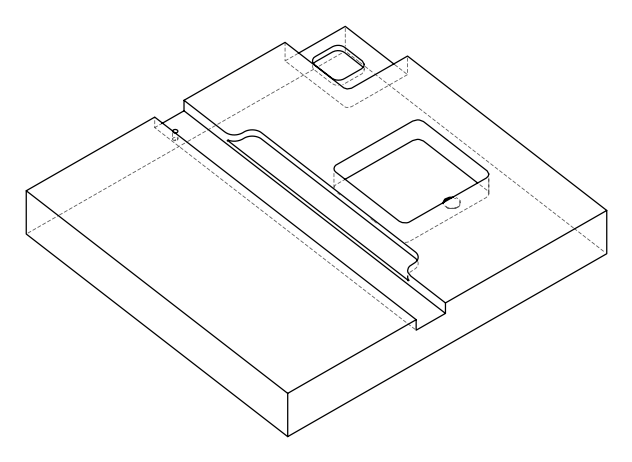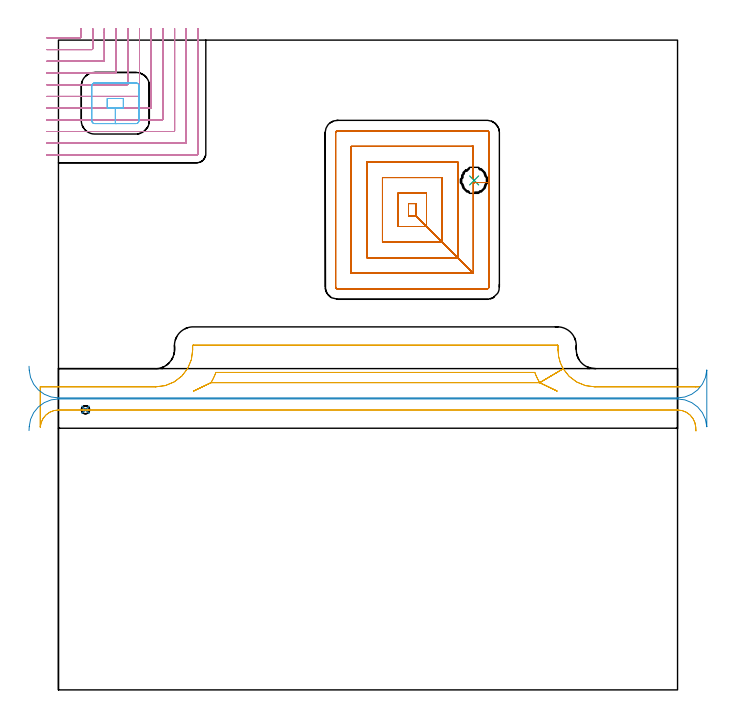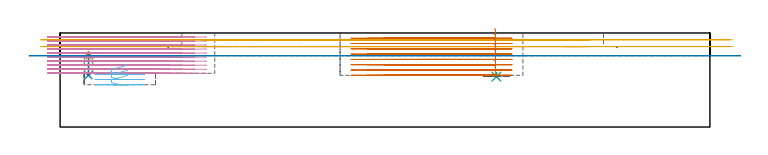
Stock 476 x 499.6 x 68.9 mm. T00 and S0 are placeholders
(PLAN: 8 operations, 6 tool changes, 67.2 min)
(1 SPOT_DRILL | STEP1POCKET | NXT0321_9005460120000 | 0.03 min | 1752 mm3)
(2 DRILL_BLIND_HOLE_INTO_CENTER | STEP1POCKET | UGT0301_185 | 0.07 min | 413 mm3)
(3 INDEXABLE_INSERT_DRILL_BLIND_HOLE_FROM_SOLID | STEP1POCKET_1 | NXT0302_010 | 0.02 min | 9469 mm3)
(4 MILL_CORNER_NOTCH_RECTANGULAR | CORNER_NOTCH_RECTANGULAR | NXT0201_011 | Follow Part, ap 3, ae 75% | 30.01 min | 314849 mm3)
(5 MILL_OPEN_POCKET | POCKET_OPEN | UGT0201_006 | Follow Part, ap 7, ae 75% | 6.89 min | 316081 mm3)
(6 MILL_RECTANGULAR_POCKET | POCKET_RECTANGULAR_STRAIGHT | UGT0201_008 | Follow Part, ap 4, ae 75% | 1.43 min | 20028 mm3)
(7 MILL_RECTANGULAR_POCKET_1 | POCKET_RECTANGULAR_STRAIGHT_1 | UGT0201_008 | Follow Part, ap 4, ae 75% | 26.44 min | 559610 mm3)
(8 MILL_RECTANGULAR_SLOT | SLOT_RECTANGULAR | UGT0201_009 | Follow Part, ap 11.25, ae 75% | 2.29 min | 145444 mm3)
(TOOL NXT0321_9005460120000 | NC Spot Drill, 142deg, 12mm, Carbide, Uncoated | D12 PA142 FL30 Z2)
(TOOL UGT0301_185 | Twist Drill 6.3 mm | D6.3 PA118 FL61 Z2)
(TOOL NXT0302_010 | Index. Insert Drill 19.5mm [880-D1950L25-05] | D19.5 PA176 FL98 Z2)
(TOOL NXT0201_011 | ENDMILL 12mm [2P460-1200-NA 1630] | D12 FL38 Z6)
(TOOL UGT0201_006 | End Mill 28 mm | D28 FL25 Z2)
(TOOL UGT0201_008 | End Mill 16 mm | D16 FL32 Z4)
(TOOL UGT0201_009 | End Mill 45 mm | D45 FL63 Z6)
(OP 1 SPOT_DRILL)
G17 G21 G94 G90
T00 M6
G54
G17 G0 G90 X20.8 Y215.4 S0 M3
G43 Z78.9 H0
G94 G81 G98 Z51.929 F250. R55.2
G80
M5
M2
(OP 2 DRILL_BLIND_HOLE_INTO_CENTER)
G17 G21 G94 G90
T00 M6
G54
G17 G0 G90 X20.8 Y215.4 S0 M3
G43 Z78.9 H0
G94 G81 G98 Z37.9 F250. R54.2
G80
M5
M2
(OP 3 INDEXABLE_INSERT_DRILL_BLIND_HOLE_FROM_SOLID)
G17 G21 G94 G90
T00 M6
G54
G17 G0 G90 X319.6 Y391.7 S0 M3
G43 Z78.9 H1
G94 G81 G98 Z36.9 F250. R39.9
G80
M5
M2
(OP 4 MILL_CORNER_NOTCH_RECTANGULAR)
G17 G21 G94 G90
T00 M6
G54
G17 G0 G90 X-8.754 Y501.3 S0 M3
G43 Z78.9 H1
Z65.95
G94 G1 X-5.754 F250.
X16.706 F500.
G3 X17.3 Y501.894 R0.6
G1 Y505.6
Y508.6 F250.
G0 Z78.9
X-9. Y492.3
Z65.95
G1 X-6.
X25.706 F500.
G3 X26.3 Y492.894 R0.6
G1 Y505.6
Y508.6 F250.
G0 Z78.9
X-9. Y483.3
Z65.95
G1 X-6.
X34.706 F500.
G3 X35.3 Y483.894 R0.6
G1 Y505.6
Y508.6 F250.
G0 Z78.9
X-9. Y474.3
Z65.95
G1 X-6.
X43.706 F500.
G3 X44.3 Y474.894 R0.6
G1 Y505.6
Y508.6 F250.
G0 Z78.9
X-9. Y465.3
Z65.95
G1 X-6.
X52.705 F500.
G3 X53.3 Y465.895 R0.6
G1 Y505.6
Y508.6 F250.
G0 Z78.9
X-9. Y456.3
Z65.95
G1 X-6.
X61.705 F500.
G3 X62.3 Y456.895 R0.6
G1 Y505.6
Y508.6 F250.
G0 Z78.9
X-9. Y447.3
Z65.95
G1 X-6.
X70.705 F500.
G3 X71.3 Y447.895 R0.6
G1 Y505.6
Y508.6 F250.
G0 Z78.9
X-9. Y438.3
Z65.95
G1 X-6.
X79.704 F500.
G3 X80.3 Y438.896 R0.6
G1 Y505.6
Y508.6 F250.
G0 Z78.9
X-9. Y429.3
Z65.95
G1 X-6.
X88.704 F500.
G3 X89.3 Y429.896 R0.6
G1 Y505.6
Y508.6 F250.
G0 Z78.9
X-9. Y420.3
Z65.95
G1 X-6.
X97.704 F500.
G3 X98.3 Y420.896 R0.6
G1 Y505.6
Y508.6 F250.
G0 Z78.9
X-9. Y411.3
Z65.95
G1 X-6.
X106.3 F500.
G3 X107.3 Y412.3 R1.
G1 Y505.6
Y508.6 F250.
G0 Z78.9
X-8.754 Y501.3
Z63.
G1 X-5.754
X16.707 F500.
G3 X17.3 Y501.893 R0.6
G1 Y505.6
Y508.6 F250.
G0 Z78.9
X-9. Y492.3
Z63.
G1 X-6.
X25.706 F500.
G3 X26.3 Y492.894 R0.6
G1 Y505.6
Y508.6 F250.
G0 Z78.9
X-9. Y483.3
Z63.
G1 X-6.
X34.706 F500.
G3 X35.3 Y483.894 R0.6
G1 Y505.6
Y508.6 F250.
G0 Z78.9
X-9. Y474.3
Z63.
G1 X-6.
X43.706 F500.
G3 X44.3 Y474.894 R0.6
G1 Y505.6
Y508.6 F250.
G0 Z78.9
X-9. Y465.3
Z63.
G1 X-6.
X52.705 F500.
G3 X53.3 Y465.895 R0.6
G1 Y505.6
Y508.6 F250.
G0 Z78.9
X-9. Y456.3
Z63.
G1 X-6.
X61.705 F500.
G3 X62.3 Y456.895 R0.6
G1 Y505.6
Y508.6 F250.
G0 Z78.9
X-9. Y447.3
Z63.
G1 X-6.
X70.705 F500.
G3 X71.3 Y447.895 R0.6
G1 Y505.6
Y508.6 F250.
G0 Z78.9
X-9. Y438.3
Z63.
G1 X-6.
X79.705 F500.
G3 X80.3 Y438.895 R0.6
G1 Y505.6
Y508.6 F250.
G0 Z78.9
X-9. Y429.3
Z63.
G1 X-6.
X88.704 F500.
G3 X89.3 Y429.896 R0.6
G1 Y505.6
Y508.6 F250.
G0 Z78.9
X-9. Y420.3
Z63.
G1 X-6.
X97.704 F500.
G3 X98.3 Y420.896 R0.6
G1 Y505.6
Y508.6 F250.
G0 Z78.9
X-9. Y411.3
Z63.
G1 X-6.
X106.3 F500.
G3 X107.3 Y412.3 R1.
G1 Y505.6
Y508.6 F250.
G0 Z78.9
X-8.754 Y501.3
Z60.05
G1 X-5.754
X16.707 F500.
G3 X17.3 Y501.893 R0.6
G1 Y505.6
Y508.6 F250.
G0 Z78.9
X-9. Y492.3
Z60.05
G1 X-6.
X25.706 F500.
G3 X26.3 Y492.894 R0.6
G1 Y505.6
Y508.6 F250.
G0 Z78.9
X-9. Y483.3
Z60.05
G1 X-6.
X34.706 F500.
G3 X35.3 Y483.894 R0.6
G1 Y505.6
Y508.6 F250.
G0 Z78.9
X-9. Y474.3
Z60.05
G1 X-6.
X43.706 F500.
G3 X44.3 Y474.894 R0.6
G1 Y505.6
Y508.6 F250.
G0 Z78.9
X-9. Y465.3
Z60.05
G1 X-6.
X52.705 F500.
G3 X53.3 Y465.895 R0.6
G1 Y505.6
Y508.6 F250.
G0 Z78.9
X-9. Y456.3
Z60.05
G1 X-6.
X61.705 F500.
G3 X62.3 Y456.895 R0.6
G1 Y505.6
Y508.6 F250.
G0 Z78.9
X-9. Y447.3
Z60.05
G1 X-6.
X70.705 F500.
G3 X71.3 Y447.895 R0.6
G1 Y505.6
Y508.6 F250.
G0 Z78.9
X-9. Y438.3
Z60.05
G1 X-6.
X79.705 F500.
G3 X80.3 Y438.895 R0.6
G1 Y505.6
Y508.6 F250.
G0 Z78.9
X-9. Y429.3
Z60.05
G1 X-6.
X88.704 F500.
G3 X89.3 Y429.896 R0.6
G1 Y505.6
Y508.6 F250.
G0 Z78.9
X-9. Y420.3
Z60.05
G1 X-6.
X97.704 F500.
G3 X98.3 Y420.896 R0.6
G1 Y505.6
Y508.6 F250.
G0 Z78.9
X-9. Y411.3
Z60.05
G1 X-6.
X106.3 F500.
G3 X107.3 Y412.3 R1.
G1 Y505.6
Y508.6 F250.
G0 Z78.9
X-8.754 Y501.3
Z57.1
G1 X-5.754
X16.707 F500.
G3 X17.3 Y501.893 R0.6
G1 Y505.6
Y508.6 F250.
G0 Z78.9
X-9. Y492.3
Z57.1
G1 X-6.
X25.706 F500.
G3 X26.3 Y492.894 R0.6
G1 Y505.6
Y508.6 F250.
G0 Z78.9
X-9. Y483.3
Z57.1
G1 X-6.
X34.706 F500.
G3 X35.3 Y483.894 R0.6
G1 Y505.6
Y508.6 F250.
G0 Z78.9
X-9. Y474.3
Z57.1
G1 X-6.
X43.706 F500.
G3 X44.3 Y474.894 R0.6
G1 Y505.6
Y508.6 F250.
G0 Z78.9
X-9. Y465.3
Z57.1
G1 X-6.
X52.705 F500.
G3 X53.3 Y465.895 R0.6
G1 Y505.6
Y508.6 F250.
G0 Z78.9
X-9. Y456.3
Z57.1
G1 X-6.
X61.705 F500.
G3 X62.3 Y456.895 R0.6
G1 Y505.6
Y508.6 F250.
G0 Z78.9
X-9. Y447.3
Z57.1
G1 X-6.
X70.705 F500.
G3 X71.3 Y447.895 R0.6
G1 Y505.6
Y508.6 F250.
G0 Z78.9
X-9. Y438.3
Z57.1
G1 X-6.
X79.705 F500.
G3 X80.3 Y438.895 R0.6
G1 Y505.6
Y508.6 F250.
G0 Z78.9
X-9. Y429.3
Z57.1
G1 X-6.
X88.704 F500.
G3 X89.3 Y429.896 R0.6
G1 Y505.6
Y508.6 F250.
G0 Z78.9
X-9. Y420.3
Z57.1
G1 X-6.
X97.704 F500.
G3 X98.3 Y420.896 R0.6
G1 Y505.6
Y508.6 F250.
G0 Z78.9
X-9. Y411.3
Z57.1
G1 X-6.
X106.3 F500.
G3 X107.3 Y412.3 R1.
G1 Y505.6
Y508.6 F250.
G0 Z78.9
X-8.754 Y501.3
Z54.15
G1 X-5.754
X16.707 F500.
G3 X17.3 Y501.893 R0.6
G1 Y505.6
Y508.6 F250.
G0 Z78.9
X-9. Y492.3
Z54.15
G1 X-6.
X25.706 F500.
G3 X26.3 Y492.894 R0.6
G1 Y505.6
Y508.6 F250.
G0 Z78.9
X-9. Y483.3
Z54.15
G1 X-6.
X34.706 F500.
G3 X35.3 Y483.894 R0.6
G1 Y505.6
Y508.6 F250.
G0 Z78.9
X-9. Y474.3
Z54.15
G1 X-6.
X43.706 F500.
G3 X44.3 Y474.894 R0.6
G1 Y505.6
Y508.6 F250.
G0 Z78.9
X-9. Y465.3
Z54.15
G1 X-6.
X52.705 F500.
G3 X53.3 Y465.895 R0.6
G1 Y505.6
Y508.6 F250.
G0 Z78.9
X-9. Y456.3
Z54.15
G1 X-6.
X61.705 F500.
G3 X62.3 Y456.895 R0.6
G1 Y505.6
Y508.6 F250.
G0 Z78.9
X-9. Y447.3
Z54.15
G1 X-6.
X70.705 F500.
G3 X71.3 Y447.895 R0.6
G1 Y505.6
Y508.6 F250.
G0 Z78.9
X-9. Y438.3
Z54.15
G1 X-6.
X79.705 F500.
G3 X80.3 Y438.895 R0.6
G1 Y505.6
Y508.6 F250.
G0 Z78.9
X-9. Y429.3
Z54.15
G1 X-6.
X88.704 F500.
G3 X89.3 Y429.896 R0.6
G1 Y505.6
Y508.6 F250.
G0 Z78.9
X-9. Y420.3
Z54.15
G1 X-6.
X97.704 F500.
G3 X98.3 Y420.896 R0.6
G1 Y505.6
Y508.6 F250.
G0 Z78.9
X-9. Y411.3
Z54.15
G1 X-6.
X106.3 F500.
G3 X107.3 Y412.3 R1.
G1 Y505.6
Y508.6 F250.
G0 Z78.9
X-8.754 Y501.3
Z51.2
G1 X-5.754
X16.707 F500.
G3 X17.3 Y501.893 R0.6
G1 Y505.6
Y508.6 F250.
G0 Z78.9
X-9. Y492.3
Z51.2
G1 X-6.
X25.706 F500.
G3 X26.3 Y492.894 R0.6
G1 Y505.6
Y508.6 F250.
G0 Z78.9
X-9. Y483.3
Z51.2
G1 X-6.
X34.706 F500.
G3 X35.3 Y483.894 R0.6
G1 Y505.6
Y508.6 F250.
G0 Z78.9
X-9. Y474.3
Z51.2
G1 X-6.
X43.706 F500.
G3 X44.3 Y474.894 R0.6
G1 Y505.6
Y508.6 F250.
G0 Z78.9
X-9. Y465.3
Z51.2
G1 X-6.
X52.705 F500.
G3 X53.3 Y465.895 R0.6
G1 Y505.6
Y508.6 F250.
G0 Z78.9
X-9. Y456.3
Z51.2
G1 X-6.
X61.705 F500.
G3 X62.3 Y456.895 R0.6
G1 Y505.6
Y508.6 F250.
G0 Z78.9
X-9. Y447.3
Z51.2
G1 X-6.
X70.705 F500.
G3 X71.3 Y447.895 R0.6
G1 Y505.6
Y508.6 F250.
G0 Z78.9
X-9. Y438.3
Z51.2
G1 X-6.
X79.705 F500.
G3 X80.3 Y438.895 R0.6
G1 Y505.6
Y508.6 F250.
G0 Z78.9
X-9. Y429.3
Z51.2
G1 X-6.
X88.704 F500.
G3 X89.3 Y429.896 R0.6
G1 Y505.6
Y508.6 F250.
G0 Z78.9
X-9. Y420.3
Z51.2
G1 X-6.
X97.704 F500.
G3 X98.3 Y420.896 R0.6
G1 Y505.6
Y508.6 F250.
G0 Z78.9
X-9. Y411.3
Z51.2
G1 X-6.
X106.3 F500.
G3 X107.3 Y412.3 R1.
G1 Y505.6
Y508.6 F250.
G0 Z78.9
X-8.754 Y501.3
Z48.25
G1 X-5.754
X16.707 F500.
G3 X17.3 Y501.893 R0.6
G1 Y505.6
Y508.6 F250.
G0 Z78.9
X-9. Y492.3
Z48.25
G1 X-6.
X25.706 F500.
G3 X26.3 Y492.894 R0.6
G1 Y505.6
Y508.6 F250.
G0 Z78.9
X-9. Y483.3
Z48.25
G1 X-6.
X34.706 F500.
G3 X35.3 Y483.894 R0.6
G1 Y505.6
Y508.6 F250.
G0 Z78.9
X-9. Y474.3
Z48.25
G1 X-6.
X43.706 F500.
G3 X44.3 Y474.894 R0.6
G1 Y505.6
Y508.6 F250.
G0 Z78.9
X-9. Y465.3
Z48.25
G1 X-6.
X52.705 F500.
G3 X53.3 Y465.895 R0.6
G1 Y505.6
Y508.6 F250.
G0 Z78.9
X-9. Y456.3
Z48.25
G1 X-6.
X61.705 F500.
G3 X62.3 Y456.895 R0.6
G1 Y505.6
Y508.6 F250.
G0 Z78.9
X-9. Y447.3
Z48.25
G1 X-6.
X70.705 F500.
G3 X71.3 Y447.895 R0.6
G1 Y505.6
Y508.6 F250.
G0 Z78.9
X-9. Y438.3
Z48.25
G1 X-6.
X79.705 F500.
G3 X80.3 Y438.895 R0.6
G1 Y505.6
Y508.6 F250.
G0 Z78.9
X-9. Y429.3
Z48.25
G1 X-6.
X88.704 F500.
G3 X89.3 Y429.896 R0.6
G1 Y505.6
Y508.6 F250.
G0 Z78.9
X-9. Y420.3
Z48.25
G1 X-6.
X97.704 F500.
G3 X98.3 Y420.896 R0.6
G1 Y505.6
Y508.6 F250.
G0 Z78.9
X-9. Y411.3
Z48.25
G1 X-6.
X106.3 F500.
G3 X107.3 Y412.3 R1.
G1 Y505.6
Y508.6 F250.
G0 Z78.9
X-8.754 Y501.3
Z45.3
G1 X-5.754
X16.707 F500.
G3 X17.3 Y501.893 R0.6
G1 Y505.6
Y508.6 F250.
G0 Z78.9
X-9. Y492.3
Z45.3
G1 X-6.
X25.706 F500.
G3 X26.3 Y492.894 R0.6
G1 Y505.6
Y508.6 F250.
G0 Z78.9
X-9. Y483.3
Z45.3
G1 X-6.
X34.706 F500.
G3 X35.3 Y483.894 R0.6
G1 Y505.6
Y508.6 F250.
G0 Z78.9
X-9. Y474.3
Z45.3
G1 X-6.
X43.706 F500.
G3 X44.3 Y474.894 R0.6
G1 Y505.6
Y508.6 F250.
G0 Z78.9
X-9. Y465.3
Z45.3
G1 X-6.
X52.705 F500.
G3 X53.3 Y465.895 R0.6
G1 Y505.6
Y508.6 F250.
G0 Z78.9
X-9. Y456.3
Z45.3
G1 X-6.
X61.705 F500.
G3 X62.3 Y456.895 R0.6
G1 Y505.6
Y508.6 F250.
G0 Z78.9
X-9. Y447.3
Z45.3
G1 X-6.
X70.705 F500.
G3 X71.3 Y447.895 R0.6
G1 Y505.6
Y508.6 F250.
G0 Z78.9
X-9. Y438.3
Z45.3
G1 X-6.
X79.705 F500.
G3 X80.3 Y438.895 R0.6
G1 Y505.6
Y508.6 F250.
G0 Z78.9
X-9. Y429.3
Z45.3
G1 X-6.
X88.704 F500.
G3 X89.3 Y429.896 R0.6
G1 Y505.6
Y508.6 F250.
G0 Z78.9
X-9. Y420.3
Z45.3
G1 X-6.
X97.704 F500.
G3 X98.3 Y420.896 R0.6
G1 Y505.6
Y508.6 F250.
G0 Z78.9
X-9. Y411.3
Z45.3
G1 X-6.
X106.3 F500.
G3 X107.3 Y412.3 R1.
G1 Y505.6
Y508.6 F250.
G0 Z78.9
X-8.754 Y501.3
Z42.35
G1 X-5.754
X16.707 F500.
G3 X17.3 Y501.893 R0.6
G1 Y505.6
Y508.6 F250.
G0 Z78.9
X-9. Y492.3
Z42.35
G1 X-6.
X25.706 F500.
G3 X26.3 Y492.894 R0.6
G1 Y505.6
Y508.6 F250.
G0 Z78.9
X-9. Y483.3
Z42.35
G1 X-6.
X34.706 F500.
G3 X35.3 Y483.894 R0.6
G1 Y505.6
Y508.6 F250.
G0 Z78.9
X-9. Y474.3
Z42.35
G1 X-6.
X43.706 F500.
G3 X44.3 Y474.894 R0.6
G1 Y505.6
Y508.6 F250.
G0 Z78.9
X-9. Y465.3
Z42.35
G1 X-6.
X52.705 F500.
G3 X53.3 Y465.895 R0.6
G1 Y505.6
Y508.6 F250.
G0 Z78.9
X-9. Y456.3
Z42.35
G1 X-6.
X61.705 F500.
G3 X62.3 Y456.895 R0.6
G1 Y505.6
Y508.6 F250.
G0 Z78.9
X-9. Y447.3
Z42.35
G1 X-6.
X70.705 F500.
G3 X71.3 Y447.895 R0.6
G1 Y505.6
Y508.6 F250.
G0 Z78.9
X-9. Y438.3
Z42.35
G1 X-6.
X79.705 F500.
G3 X80.3 Y438.895 R0.6
G1 Y505.6
Y508.6 F250.
G0 Z78.9
X-9. Y429.3
Z42.35
G1 X-6.
X88.704 F500.
G3 X89.3 Y429.896 R0.6
G1 Y505.6
Y508.6 F250.
G0 Z78.9
X-9. Y420.3
Z42.35
G1 X-6.
X97.704 F500.
G3 X98.3 Y420.896 R0.6
G1 Y505.6
Y508.6 F250.
G0 Z78.9
X-9. Y411.3
Z42.35
G1 X-6.
X106.3 F500.
G3 X107.3 Y412.3 R1.
G1 Y505.6
Y508.6 F250.
G0 Z78.9
X-8.754 Y501.3
Z39.4
G1 X-5.754
X16.707 F500.
G3 X17.3 Y501.893 R0.6
G1 Y505.6
Y508.6 F250.
G0 Z78.9
X-9. Y492.3
Z39.4
G1 X-6.
X25.706 F500.
G3 X26.3 Y492.894 R0.6
G1 Y505.6
Y508.6 F250.
G0 Z78.9
X-9. Y483.3
Z39.4
G1 X-6.
X34.706 F500.
G3 X35.3 Y483.894 R0.6
G1 Y505.6
Y508.6 F250.
G0 Z78.9
X-9. Y474.3
Z39.4
G1 X-6.
X43.706 F500.
G3 X44.3 Y474.894 R0.6
G1 Y505.6
Y508.6 F250.
G0 Z78.9
X-9. Y465.3
Z39.4
G1 X-6.
X52.705 F500.
G3 X53.3 Y465.895 R0.6
G1 Y505.6
Y508.6 F250.
G0 Z78.9
X-9. Y456.3
Z39.4
G1 X-6.
X61.705 F500.
G3 X62.3 Y456.895 R0.6
G1 Y505.6
Y508.6 F250.
G0 Z78.9
X-9. Y447.3
Z39.4
G1 X-6.
X70.705 F500.
G3 X71.3 Y447.895 R0.6
G1 Y505.6
Y508.6 F250.
G0 Z78.9
X-9. Y438.3
Z39.4
G1 X-6.
X79.705 F500.
G3 X80.3 Y438.895 R0.6
G1 Y505.6
Y508.6 F250.
G0 Z78.9
X-9. Y429.3
Z39.4
G1 X-6.
X88.704 F500.
G3 X89.3 Y429.896 R0.6
G1 Y505.6
Y508.6 F250.
G0 Z78.9
X-9. Y420.3
Z39.4
G1 X-6.
X97.704 F500.
G3 X98.3 Y420.896 R0.6
G1 Y505.6
Y508.6 F250.
G0 Z78.9
X-9. Y411.3
Z39.4
G1 X-6.
X106.3 F500.
G3 X107.3 Y412.3 R1.
G1 Y505.6
Y508.6 F250.
G0 Z78.9
M5
M2
(OP 5 MILL_OPEN_POCKET)
G17 G21 G94 G90
T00 M6
G54
G17 G0 G90 X493. Y233. S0 M3
G43 Z78.9 H0
Z63.9
G94 G1 X490. F250.
X412.5 F500.
G2 X388.073 Y246.913 R28.4
G1 X370.011 Y236.2
G2 X366.228 Y244.1 R49.4
G1 X121.072
G2 X117.289 Y236.2 R49.4
G1 X103.947 Y229.775
X117.289 Y236.2
X370.011
X383.353 Y229.775
X370.011 Y236.2
X388.073 Y246.913
G2 X384.1 Y261.4 R28.4
G1 Y264.7
G3 X383.7 Y265.1 R0.4
G1 X103.6
G3 X103.2 Y264.7 R0.4
G1 Y261.4
G2 X74.8 Y233. R28.4
G1 X-14.
Y202.116
X-13.97
G2 X0. Y215.2 R14.
G1 X476.
G2 X489.97 Y202.116 R14.
G1 X490.166 Y199.122 F250.
G0 X493. Y233. Z58.9
G1 X490.
X412.5 F500.
G2 X388.073 Y246.913 R28.4
G1 X370.011 Y236.2
G2 X366.228 Y244.1 R49.4
G1 X121.072
G2 X117.289 Y236.2 R49.4
G1 X103.947 Y229.775
X117.289 Y236.2
X370.011
X383.353 Y229.775
X370.011 Y236.2
X388.073 Y246.913
G2 X384.1 Y261.4 R28.4
G1 Y264.7
G3 X383.7 Y265.1 R0.4
G1 X103.6
G3 X103.2 Y264.7 R0.4
G1 Y261.4
G2 X74.8 Y233. R28.4
G1 X-14.
Y202.116
X-13.97
G2 X0. Y215.2 R14.
G1 X476.
G2 X489.97 Y202.116 R14.
G1 X490.166 Y199.122 F250.
G0 Z78.9
M5
M2
(OP 6 MILL_RECTANGULAR_POCKET)
G17 G21 G94 G90
T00 M6
G54
G17 G0 G90 X49.491 Y454.7 S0 M3
G43 Z78.9 H0
Z45.37
G94 G1 X37.6 Z42.184 F250.
Y447.4 Z40.228
X43.75 Z38.58
X49.9 F500.
Y454.7
X37.6
Y447.4
X43.75
Y435.4
X59.6
G3 X61.9 Y437.7 R2.3
G1 Y464.4
G3 X59.6 Y466.7 R2.3
G1 X27.9
G3 X25.6 Y464.4 R2.3
G1 Y437.7
G3 X27.9 Y435.4 R2.3
G1 X43.75
X44.75
G0 X49.491 Y454.7 Z41.58
G1 X37.6 Z38.394 F250.
Y447.4 Z36.438
X43.75 Z34.79
X49.9 F500.
Y454.7
X37.6
Y447.4
X43.75
Y435.4
X59.6
G3 X61.9 Y437.7 R2.3
G1 Y464.4
G3 X59.6 Y466.7 R2.3
G1 X27.9
G3 X25.6 Y464.4 R2.3
G1 Y437.7
G3 X27.9 Y435.4 R2.3
G1 X43.75
X44.75
G0 X49.491 Y454.7 Z37.79
G1 X37.6 Z34.604 F250.
Y447.4 Z32.648
X43.75 Z31.
X49.9 F500.
Y454.7
X37.6
Y447.4
X43.75
Y435.4
X59.6
G3 X61.9 Y437.7 R2.3
G1 Y464.4
G3 X59.6 Y466.7 R2.3
G1 X27.9
G3 X25.6 Y464.4 R2.3
G1 Y437.7
G3 X27.9 Y435.4 R2.3
G1 X43.75
X44.75
G0 Z78.9
M5
M2
(OP 7 MILL_RECTANGULAR_POCKET_1)
G17 G21 G94 G90
T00 M6
G54
G17 G0 G90 X317.911 Y417.9 S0 M3
G43 Z78.9 H0
Z71.9
G94 G1 X319. Z71.608 F250.
Y393.331 Z65.025
Y417.9 F500.
X225.1
Y320.3
X319.
X275. Y364.3
Y373.9
X269.1
Y364.3
X275.
X283. Y356.3
Y381.9
X261.1
Y356.3
X283.
X295. Y344.3
Y393.9
X249.1
Y344.3
X295.
X307. Y332.3
Y405.9
X237.1
Y332.3
X307.
X319. Y320.3
Y390.07
X319.151 Y390.02
G3 X320.2 Y390.07 R1.743
G1 X331.
Y428.4
G3 X329.5 Y429.9 R1.5
G1 X214.6
G3 X213.1 Y428.4 R1.5
G1 Y309.8
G3 X214.6 Y308.3 R1.5
G1 X329.5
G3 X331. Y309.8 R1.5
G1 Y390.07
Y391.07
G0 X317.911 Y417.9 Z68.025
G1 X319. Z67.733 F250.
Y393.331 Z61.15
Y417.9 F500.
X225.1
Y320.3
X319.
X275. Y364.3
Y373.9
X269.1
Y364.3
X275.
X283. Y356.3
Y381.9
X261.1
Y356.3
X283.
X295. Y344.3
Y393.9
X249.1
Y344.3
X295.
X307. Y332.3
Y405.9
X237.1
Y332.3
X307.
X319. Y320.3
Y390.07
X319.151 Y390.02
G3 X320.199 Y390.07 R1.744
G1 X331.
Y428.4
G3 X329.5 Y429.9 R1.5
G1 X214.6
G3 X213.1 Y428.4 R1.5
G1 Y309.8
G3 X214.6 Y308.3 R1.5
G1 X329.5
G3 X331. Y309.8 R1.5
G1 Y390.07
Y391.07
G0 X317.911 Y417.9 Z64.15
G1 X319. Z63.858 F250.
Y393.331 Z57.275
Y417.9 F500.
X225.1
Y320.3
X319.
X275. Y364.3
Y373.9
X269.1
Y364.3
X275.
X283. Y356.3
Y381.9
X261.1
Y356.3
X283.
X295. Y344.3
Y393.9
X249.1
Y344.3
X295.
X307. Y332.3
Y405.9
X237.1
Y332.3
X307.
X319. Y320.3
Y390.07
X319.151 Y390.02
G3 X320.199 Y390.07 R1.744
G1 X331.
Y428.4
G3 X329.5 Y429.9 R1.5
G1 X214.6
G3 X213.1 Y428.4 R1.5
G1 Y309.8
G3 X214.6 Y308.3 R1.5
G1 X329.5
G3 X331. Y309.8 R1.5
G1 Y390.07
Y391.07
G0 X317.911 Y417.9 Z60.275
G1 X319. Z59.983 F250.
Y393.331 Z53.4
Y417.9 F500.
X225.1
Y320.3
X319.
X275. Y364.3
Y373.9
X269.1
Y364.3
X275.
X283. Y356.3
Y381.9
X261.1
Y356.3
X283.
X295. Y344.3
Y393.9
X249.1
Y344.3
X295.
X307. Y332.3
Y405.9
X237.1
Y332.3
X307.
X319. Y320.3
Y390.07
X319.151 Y390.02
G3 X320.2 Y390.07 R1.743
G1 X331.
Y428.4
G3 X329.5 Y429.9 R1.5
G1 X214.6
G3 X213.1 Y428.4 R1.5
G1 Y309.8
G3 X214.6 Y308.3 R1.5
G1 X329.5
G3 X331. Y309.8 R1.5
G1 Y390.07
Y391.07
G0 X317.911 Y417.9 Z56.4
G1 X319. Z56.108 F250.
Y393.331 Z49.525
Y417.9 F500.
X225.1
Y320.3
X319.
X275. Y364.3
Y373.9
X269.1
Y364.3
X275.
X283. Y356.3
Y381.9
X261.1
Y356.3
X283.
X295. Y344.3
Y393.9
X249.1
Y344.3
X295.
X307. Y332.3
Y405.9
X237.1
Y332.3
X307.
X319. Y320.3
Y390.07
X319.151 Y390.02
G3 X320.2 Y390.07 R1.743
G1 X331.
Y428.4
G3 X329.5 Y429.9 R1.5
G1 X214.6
G3 X213.1 Y428.4 R1.5
G1 Y309.8
G3 X214.6 Y308.3 R1.5
G1 X329.5
G3 X331. Y309.8 R1.5
G1 Y390.07
Y391.07
G0 X317.911 Y417.9 Z52.525
G1 X319. Z52.233 F250.
Y393.331 Z45.65
Y417.9 F500.
X225.1
Y320.3
X319.
X275. Y364.3
Y373.9
X269.1
Y364.3
X275.
X283. Y356.3
Y381.9
X261.1
Y356.3
X283.
X295. Y344.3
Y393.9
X249.1
Y344.3
X295.
X307. Y332.3
Y405.9
X237.1
Y332.3
X307.
X319. Y320.3
Y390.07
X319.151 Y390.02
G3 X320.2 Y390.07 R1.743
G1 X331.
Y428.4
G3 X329.5 Y429.9 R1.5
G1 X214.6
G3 X213.1 Y428.4 R1.5
G1 Y309.8
G3 X214.6 Y308.3 R1.5
G1 X329.5
G3 X331. Y309.8 R1.5
G1 Y390.07
Y391.07
G0 X317.911 Y417.9 Z48.65
G1 X319. Z48.358 F250.
Y393.331 Z41.775
Y417.9 F500.
X225.1
Y320.3
X319.
X275. Y364.3
Y373.9
X269.1
Y364.3
X275.
X283. Y356.3
Y381.9
X261.1
Y356.3
X283.
X295. Y344.3
Y393.9
X249.1
Y344.3
X295.
X307. Y332.3
Y405.9
X237.1
Y332.3
X307.
X319. Y320.3
Y390.07
X319.151 Y390.02
G3 X320.2 Y390.07 R1.743
G1 X331.
Y428.4
G3 X329.5 Y429.9 R1.5
G1 X214.6
G3 X213.1 Y428.4 R1.5
G1 Y309.8
G3 X214.6 Y308.3 R1.5
G1 X329.5
G3 X331. Y309.8 R1.5
G1 Y390.07
Y391.07
G0 X317.911 Y417.9 Z44.775
G1 X319. Z44.483 F250.
Y393.331 Z37.9
Y417.9 F500.
X225.1
Y320.3
X319.
X275. Y364.3
Y373.9
X269.1
Y364.3
X275.
X283. Y356.3
Y381.9
X261.1
Y356.3
X283.
X295. Y344.3
Y393.9
X249.1
Y344.3
X295.
X307. Y332.3
Y405.9
X237.1
Y332.3
X307.
X319. Y320.3
Y390.07
X319.151 Y390.02
G3 X320.2 Y390.07 R1.743
G1 X331.
Y428.4
G3 X329.5 Y429.9 R1.5
G1 X214.6
G3 X213.1 Y428.4 R1.5
G1 Y309.8
G3 X214.6 Y308.3 R1.5
G1 X329.5
G3 X331. Y309.8 R1.5
G1 Y390.07
Y391.07
G0 Z78.9
M5
M2
(OP 8 MILL_RECTANGULAR_SLOT)
G17 G21 G94 G90
T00 M6
G54
G17 G0 G90 X-22.625 Y199.366 S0 M3
G43 Z78.9 H0
Z52.2
G94 G1 X-22.47 Y202.362 F250.
G2 X0. Y223.7 R22.5 F500.
G1 X476.
G2 X498.47 Y202.361 R22.5
G1 X498.5
Y245.839
X498.47
G2 X476. Y224.5 R22.5
G1 X0.
G2 X-22.47 Y245.838 R22.5
G1 X-22.625 Y248.834 F250.
G0 Z78.9
M5
M2
